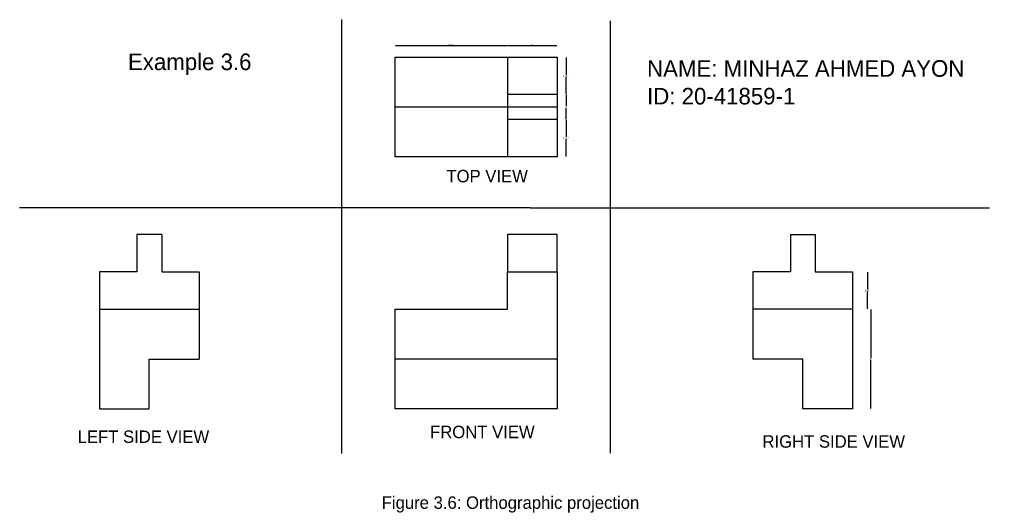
# Model space of a CAD drawing. Header units: inches. Extents: x -47 to 1284, y -112 to 236.
# Drawn here: x 816.7 to 1283.8, y -112 to 125.5 of the extents above; entities that cross this region are included whole.
import ezdxf

# ---------------------------------------------------------------- set-up
doc = ezdxf.new("R2010")
doc.units = ezdxf.units.IN
doc.header["$MEASUREMENT"] = 0
doc.linetypes.add('DASHED2', pattern=[0.375, 0.25, -0.125])
doc.dimstyles.get("Standard").update_dxf_attribs({"dimtxt": 0.7, "dimasz": 0.18, "dimexe": 0.18, "dimexo": 0.0625, "dimgap": 0.09, "dimtad": 1, "dimtih": 1, "dimtoh": 1, "dimdec": 1, "dimzin": 0, "dimdsep": 46, "dimlunit": 3, "dimtxsty": 'Standard', "dimcen": 0.09, "dimse1": 1, "dimse2": 1, "dimadec": 0, "dimazin": 0, "dimtfac": 1, "dimtdec": 1, "dimtofl": 0, "dimtmove": 0, "dimatfit": 3, "dimfxl": 1, "dimtolj": 1, "dimtzin": 0, "dimarcsym": 0})

# ---------------------------------------------------------------- blocks, each defined once
blk = doc.blocks.new('*D112')
at = {"color": 0, "lineweight": -2}
blk.add_line((997.83, 112.95), (1051.47, 112.95), dxfattribs=at)
at = {"color": 0}
for points in [[(997.83, 112.98), (997.83, 112.92), (997.65, 112.95)], [(1051.47, 112.98), (1051.47, 112.92), (1051.65, 112.95)]]:
    blk.add_solid(points, dxfattribs=at)
at = {"layer": 'Defpoints', "color": 0}
for p in [(1051.65, 112.95), (997.65, 107.3), (1051.65, 107.3)]:
    blk.add_point(p, dxfattribs=at)
at = {"color": 0, "insert": (1024.65, 113.39), "char_height": 0.7, "attachment_point": 5}
blk.add_mtext('\\A1;4\'-6.0"', dxfattribs=at)
blk = doc.blocks.new('*D113')
at = {"color": 0, "lineweight": -2}
blk.add_line((1051.83, 112.9), (1075.47, 112.9), dxfattribs=at)
at = {"color": 0}
for points in [[(1051.83, 112.93), (1051.83, 112.87), (1051.65, 112.9)], [(1075.47, 112.93), (1075.47, 112.87), (1075.65, 112.9)]]:
    blk.add_solid(points, dxfattribs=at)
at = {"layer": 'Defpoints', "color": 0}
for p in [(1075.65, 112.9), (1051.65, 107.3), (1075.65, 107.3)]:
    blk.add_point(p, dxfattribs=at)
at = {"color": 0, "insert": (1063.65, 113.34), "char_height": 0.7, "attachment_point": 5}
blk.add_mtext("\\A1;2'", dxfattribs=at)
blk = doc.blocks.new('*D114')
at = {"color": 0, "lineweight": -2}
for p, q in [((1079.91, 107.12), (1079.91, 98.74)), ((1079.91, 89.48), (1079.91, 97.86))]:
    blk.add_line(p, q, dxfattribs=at)
at = {"color": 0}
for points in [[(1079.88, 107.12), (1079.94, 107.12), (1079.91, 107.3)], [(1079.88, 89.48), (1079.94, 89.48), (1079.91, 89.3)]]:
    blk.add_solid(points, dxfattribs=at)
at = {"layer": 'Defpoints', "color": 0}
for p in [(1075.65, 107.3), (1075.65, 89.3), (1079.91, 89.3)]:
    blk.add_point(p, dxfattribs=at)
at = {"color": 0, "insert": (1079.91, 98.3), "char_height": 0.7, "attachment_point": 5}
blk.add_mtext('\\A1;1\'-6.0"', dxfattribs=at)
blk = doc.blocks.new('*D115')
at = {"color": 0, "lineweight": -2}
for p, q in [((1079.91, 89.12), (1079.91, 83.74)), ((1079.91, 77.48), (1079.91, 82.86))]:
    blk.add_line(p, q, dxfattribs=at)
at = {"color": 0}
for points in [[(1079.88, 89.12), (1079.94, 89.12), (1079.91, 89.3)], [(1079.88, 77.48), (1079.94, 77.48), (1079.91, 77.3)]]:
    blk.add_solid(points, dxfattribs=at)
at = {"layer": 'Defpoints', "color": 0}
for p in [(1075.65, 89.3), (1075.65, 77.3), (1079.91, 77.3)]:
    blk.add_point(p, dxfattribs=at)
at = {"color": 0, "insert": (1079.91, 83.3), "char_height": 0.7, "attachment_point": 5}
blk.add_mtext("\\A1;1'", dxfattribs=at)
blk = doc.blocks.new('*D116')
at = {"color": 0, "lineweight": -2}
for p, q in [((1079.91, 77.12), (1079.91, 68.74)), ((1079.91, 59.48), (1079.91, 67.86))]:
    blk.add_line(p, q, dxfattribs=at)
at = {"color": 0}
for points in [[(1079.88, 77.12), (1079.94, 77.12), (1079.91, 77.3)], [(1079.88, 59.48), (1079.94, 59.48), (1079.91, 59.3)]]:
    blk.add_solid(points, dxfattribs=at)
at = {"layer": 'Defpoints', "color": 0}
for p in [(1075.65, 77.3), (1075.65, 59.3), (1079.91, 59.3)]:
    blk.add_point(p, dxfattribs=at)
at = {"color": 0, "insert": (1079.91, 68.3), "char_height": 0.7, "attachment_point": 5}
blk.add_mtext('\\A1;1\'-6.0"', dxfattribs=at)
blk = doc.blocks.new('*D117')
at = {"color": 0, "lineweight": -2}
for p, q in [((1224.94, 3.78), (1224.94, -4.6)), ((1224.94, -13.86), (1224.94, -5.48))]:
    blk.add_line(p, q, dxfattribs=at)
at = {"color": 0}
for points in [[(1224.91, 3.78), (1224.97, 3.78), (1224.94, 3.96)], [(1224.91, -13.86), (1224.97, -13.86), (1224.94, -14.04)]]:
    blk.add_solid(points, dxfattribs=at)
at = {"layer": 'Defpoints', "color": 0}
for p in [(1217.86, 3.96), (1217.86, -14.04), (1224.94, -14.04)]:
    blk.add_point(p, dxfattribs=at)
at = {"color": 0, "insert": (1224.94, -5.04), "char_height": 0.7, "attachment_point": 5}
blk.add_mtext('\\A1;1\'-6.0"', dxfattribs=at)
blk = doc.blocks.new('*D118')
at = {"color": 0, "lineweight": -2}
for p, q in [((1226.61, -14.22), (1226.61, -37.6)), ((1226.61, -61.86), (1226.61, -38.48))]:
    blk.add_line(p, q, dxfattribs=at)
at = {"color": 0}
for points in [[(1226.58, -14.22), (1226.64, -14.22), (1226.61, -14.04)], [(1226.58, -61.86), (1226.64, -61.86), (1226.61, -62.04)]]:
    blk.add_solid(points, dxfattribs=at)
at = {"layer": 'Defpoints', "color": 0}
for p in [(1217.86, -14.04), (1217.86, -62.04), (1226.61, -62.04)]:
    blk.add_point(p, dxfattribs=at)
at = {"color": 0, "insert": (1226.61, -38.04), "char_height": 0.7, "attachment_point": 5}
blk.add_mtext("\\A1;4'", dxfattribs=at)

msp = doc.modelspace()

# ---------------------------------------------------------------- linework, layer by layer
at = {"color": 1}
for p, q in [((971.83, 125.51), (971.83, -83.53)), ((1101.11, 124.83), (1101.11, -83.35)), ((1062.66, 34.76), (816.69, 34.76)), ((1062.66, 34.76), (1283.79, 34.76))]:
    msp.add_line(p, q, dxfattribs=at)
for p, q in [((997.65, 107.3), (1051.65, 107.3)), ((997.65, 59.3), (997.65, 107.3)), ((1051.65, 107.3), (1075.65, 107.3)), ((1051.65, 107.3), (1051.65, 59.3)), ((1075.65, 107.3), (1075.65, 89.3)), ((1075.65, 89.3), (1051.65, 89.3)), ((1075.65, 89.3), (1075.65, 77.3)), ((1075.65, 77.3), (1051.65, 77.3)), ((1075.65, 77.3), (1075.65, 59.3)), ((1051.65, 59.3), (997.65, 59.3)), ((1075.65, 59.3), (1051.65, 59.3)), ((885.2, 21.96), (873.2, 21.96)), ((873.2, 21.96), (873.2, 3.96)), ((885.2, 21.96), (885.2, 3.96)), ((1075.65, 21.96), (1051.65, 21.96)), ((1051.65, 21.96), (1051.65, 3.96)), ((1075.65, 3.96), (1075.65, 21.96)), ((1187.86, 21.96), (1199.86, 21.96)), ((1187.86, 21.96), (1187.86, 3.96)), ((1199.86, 21.96), (1199.86, 3.96)), ((873.2, 3.96), (855.2, 3.96)), ((855.2, 3.96), (855.2, -14.04)), ((885.2, 3.96), (903.2, 3.96)), ((903.2, 3.96), (903.2, -38.04)), ((1051.65, 3.96), (1075.65, 3.96)), ((1051.65, -14.04), (1051.65, 3.96)), ((1075.65, 3.96), (1075.65, -14.04)), ((1187.86, 3.96), (1169.86, 3.96)), ((1169.86, 3.96), (1169.86, -38.04)), ((1199.86, 3.96), (1217.86, 3.96)), ((1217.86, 3.96), (1217.86, -14.04)), ((855.2, -14.04), (855.2, -62.04)), ((997.65, -62.04), (997.65, -14.04)), ((997.65, -14.04), (1051.65, -14.04)), ((1075.65, -14.04), (1075.65, -62.04)), ((1217.86, -14.04), (1217.86, -62.04)), ((879.2, -62.04), (879.2, -38.04)), ((879.2, -38.04), (903.2, -38.04)), ((1075.65, -38.04), (997.65, -38.04)), ((1193.86, -38.04), (1169.86, -38.04)), ((1193.86, -62.04), (1193.86, -38.04)), ((855.2, -62.04), (879.2, -62.04)), ((1051.65, -62.04), (997.65, -62.04)), ((1075.65, -62.04), (1051.65, -62.04)), ((1217.86, -62.04), (1193.86, -62.04))]:
    msp.add_line(p, q)
at = {"linetype": 'DASHED2'}
for p, q in [((1075.65, 83.3), (997.65, 83.3)), ((855.2, -14.04), (903.2, -14.04)), ((1217.86, -14.04), (1169.86, -14.04))]:
    msp.add_line(p, q, dxfattribs=at)

# ---------------------------------------------------------------- texts
for s, insert, char_height, width, attachment_point in [('Example 3.6', (898.7, 109.09), 8, 108.4871, 2), ('NAME: MINHAZ AHMED AYON\\PID: 20-41859-1', (1118.89, 105.88), 8, 175.1424, 1), ('TOP VIEW', (1041.89, 53.06), 6, 63.8971, 2), ('FRONT VIEW', (1039.59, -70.12), 6, 66.6552, 2), ('LEFT SIDE VIEW', (876.4, -72.42), 6, 96.9949, 2), ('RIGHT SIDE VIEW', (1208.76, -74.71), 6, 90.5592, 2), ('Figure 3.6: Orthographic projection', (1053.13, -104.15), 6, 271.1486, 2)]:
    msp.add_mtext(s, dxfattribs=dict(at, insert=insert, char_height=char_height, width=width, attachment_point=attachment_point))

# ---------------------------------------------------------------- dimensions: what is measured, and where the dimension line sits
for base, p1, p2, picture, middle in [((1051.65, 112.95), (997.65, 107.3), (1051.65, 107.3), '*D112', (1024.65, 113.39)), ((1075.65, 112.9), (1051.65, 107.3), (1075.65, 107.3), '*D113', (1063.65, 113.34))]:
    dim = msp.add_linear_dim(base=base, p1=p1, p2=p2, dimstyle='Standard')
    dim.commit()
    dim.dimension.update_dxf_attribs({"geometry": picture, "text_midpoint": middle})
for base, p1, p2, picture, middle in [((1079.91, 89.3), (1075.65, 107.3), (1075.65, 89.3), '*D114', (1079.91, 98.3)), ((1079.91, 77.3), (1075.65, 89.3), (1075.65, 77.3), '*D115', (1079.91, 83.3)), ((1079.91, 59.3), (1075.65, 77.3), (1075.65, 59.3), '*D116', (1079.91, 68.3)), ((1224.94, -14.04), (1217.86, 3.96), (1217.86, -14.04), '*D117', (1224.94, -5.04)), ((1226.61, -62.04), (1217.86, -14.04), (1217.86, -62.04), '*D118', (1226.61, -38.04))]:
    dim = msp.add_linear_dim(base=base, p1=p1, p2=p2, angle=90, dimstyle='Standard')
    dim.commit()
    dim.dimension.update_dxf_attribs({"geometry": picture, "text_midpoint": middle})

doc.saveas('drawing.dxf')
